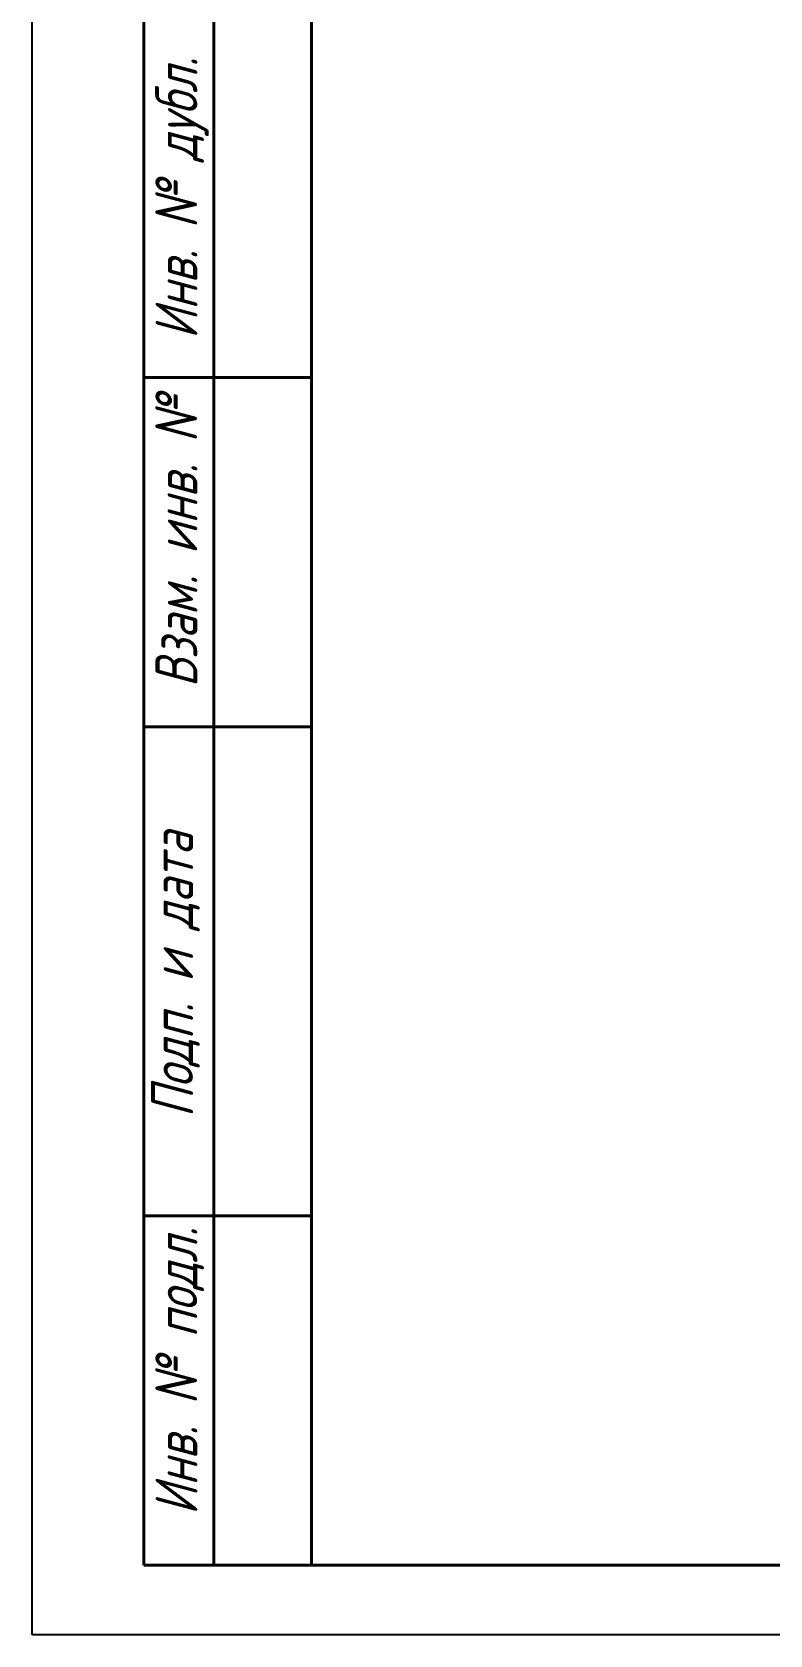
# Model space of a CAD drawing. Header units: millimetres. Extents: x 101 to 942, y 57 to 651.
# Drawn here: x 101 to 153.8, y 57 to 171.7 of the extents above; entities that cross this region are included whole.
import ezdxf

# ---------------------------------------------------------------- set-up
doc = ezdxf.new("R2010")
doc.units = ezdxf.units.MM
doc.header["$LTSCALE"] = 0.5
doc.layers.add('KONTUR', color=7, linetype='Continuous')
doc.layers.add('Основная', color=7, linetype='Continuous', lineweight=40)
doc.layers.add('текст', color=7, linetype='Continuous', lineweight=30)
doc.styles.add('GOST type A0', font='', dxfattribs={"oblique": 15, "height": 3.5})
doc.styles.get('GOST type A0').set_extended_font_data('GOST type A')

msp = doc.modelspace()

# ---------------------------------------------------------------- linework, layer by layer
at = {"layer": 'KONTUR'}
for p, q in [((101, 57), (101, 651)), ((942, 57), (101, 57))]:
    msp.add_line(p, q, dxfattribs=at)
at = {"layer": 'Основная'}
for p, q in [((121, 102), (121, 646)), ((109, 62), (109, 207)), ((114, 62), (114, 207)), ((121, 147), (109, 147)), ((121, 122), (109, 122)), ((121, 62), (121, 102)), ((121, 87), (109, 87)), ((937, 62), (109, 62))]:
    msp.add_line(p, q, dxfattribs=at)

# ---------------------------------------------------------------- texts
at = {"layer": 'текст', "style": 'GOST type A0', "oblique": 15}
for s, p in [('Инв. № дубл.', (112.82, 149.75)), ('Взам. инв. №', (112.82, 124.82)), ('Подп. и дата', (112.52, 94.03)), ('Инв. № подл.', (112.82, 65.57))]:
    msp.add_text(s, height=3, rotation=90, dxfattribs=at).set_placement(p)

doc.saveas('drawing.dxf')
